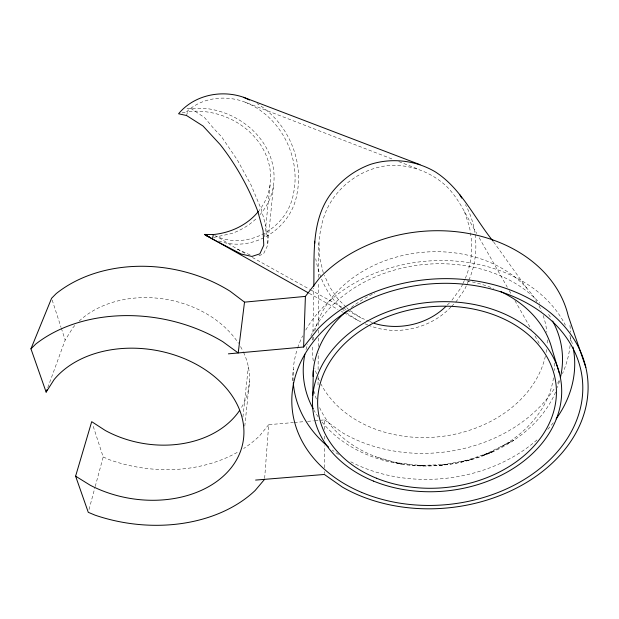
<?xml version="1.0" encoding="UTF-8"?>
<svg xmlns="http://www.w3.org/2000/svg" width="619" height="619" viewBox="0 0 619 619"><rect width="100%" height="100%" fill="white"/><g stroke="black" fill="none" stroke-linecap="round" stroke-linejoin="round"><path stroke-width="0.46" stroke-dasharray="3.1 2.32" d="M318.034 385.01L318.081 376.352M318.12 369.62L318.212 353.271M318.251 346.539L318.305 337.889M318.328 333.076L318.344 330.19M318.375 325.385L318.623 282.109M318.653 277.304C318.004 249.96 316.998 220.109 334.206 196.981C346.841 179.858 366.193 168.175 387.386 165.668C408.679 163.787 430.043 171.339 445.812 185.677C459.755 199.055 466.757 217.393 476.808 233.533M324.364 473.504L324.379 471.593M324.402 467.763L324.534 445.742M324.573 439.033L324.588 436.163M324.627 429.462L324.689 419.891L314.243 420.781M312.765 340.009L312.827 337.138M312.912 332.341L313.771 288.237M292.717 380.662L293.267 369.28M264.646 478.386L268.685 424.68L293.367 422.568M258.966 255.662L263.454 254.03L267.617 245.372L273.583 184.818M244.776 426.143L249.472 381.265M264.669 236.651L270.147 184.369M242.919 416.997L248.351 366.812M89.02 509.538L94.986 487.401M95.233 486.48L103.187 456.969L92.595 424.386M186.536 115.513L187.658 111.613A70.349 61.227 15 0 1 258.904 142.401A70.349 61.227 15 0 1 258.982 210.739M47.771 387.633L65.181 340.048L72.787 327.892A95.636 72.949 10.3 0 1 75.178 325.107M462.672 284.121L461.109 287.611L451.181 301.244M463.066 283.247C470.757 268.027 473.489 250.223 470.479 233.425M468.498 280.949L464.598 289.599L455.514 302.567M468.885 280.082C479.284 256.281 477.976 227.405 465.457 204.649M268.685 424.68L259.818 435.567A131.661 100.541 10.4 0 1 243.662 448.504M447.212 305.105L450.524 301.886M450.918 307.024C430.46 328.759 396.4 336.512 368.684 325.3M451.576 306.39L454.857 303.202M186.528 111.884C201.33 97.779 224.032 94.993 242.981 101.354L393.413 159.524M214.723 235.599C247.19 251.237 287.912 228.202 293.553 193.105C301.291 155.679 279.184 114.368 242.981 101.354M218.778 240.969C252.544 253.156 290.969 229.162 296.927 194.219C304.068 159.524 287.239 121.873 257.04 103.535M502.249 446.167L513.785 440.271L482.712 455.514L493.676 451.421L461.612 461.96L471.647 459.546L439.652 465.333L448.419 464.436L417.516 465.565L424.727 465.983L395.912 462.641L401.313 464.157L375.516 456.636M182.11 112.929L187.658 111.613M213.911 237.394L231.467 233.572A73.878 64.299 15 0 0 257.403 217.462M294.311 422.483L303.805 421.671M307.604 421.346L313.299 420.858M186.961 108.294L206.839 108.573A73.878 64.299 15 0 1 267.462 149.984A73.878 64.299 15 0 1 259.934 214.731M398.822 161.613L418.637 169.281M343.878 312.765L361.682 322.367M365.187 323.838L367.81 324.936M347.391 310.289L360.846 317.764L368.831 321.122M369.721 321.493L372.383 322.607M250.068 254.943L237.232 249.047L217.238 236.667M103.187 456.969L109.555 459.77A131.661 100.541 10.4 0 0 238.949 451.406M237.232 249.047L245.642 253.72M252.374 257.458L309.546 289.251M310.39 289.715L342.346 307.481M343.181 307.953L346.547 309.817M309.291 293.383L337.966 309.454M341.34 311.342L343.034 312.293M346.253 312.727L359.059 321.269M190.737 108.348L204.579 117.602L213.694 128.497L221.44 136.613L237.394 160.027L251.136 185.182L261.319 209.408L266.951 230.245L267.617 245.372M350.199 310.645L360.846 317.764M324.689 419.891L341.657 432.255A140.877 110.909 -6.4 0 0 554.864 387.834M341.657 308.208C327.49 295.464 319.04 277.366 315.752 258.781M342.315 308.858L344.28 310.792M346.036 307.016L338.098 299.178L329.509 286.729L324.426 275.316M346.694 307.666L348.683 309.632M493.575 241.851L526.738 288.114M266 232.945L267.841 236.11M479.191 237.735L507.332 287.255M509.236 290.605L511.147 293.963M514.962 300.679L531.179 329.215M534.994 335.931L539.76 344.319M464.405 211.713L469.573 226.918L470.347 232.496M52.182 300.068L61.041 327.327M61.335 328.24L65.181 340.048M323.25 272.677L319.628 257.496L318.855 241.72M570.571 337.873A140.877 110.909 -6.4 0 1 570.409 341.68M570.084 345.503A140.877 110.909 -6.4 0 1 562.462 373.675M559.174 380.445A140.877 110.909 -6.4 0 1 556.86 384.577M569.944 325.432A140.877 110.909 -6.4 0 1 570.501 332.148M243.553 352.381A95.636 72.949 10.3 0 1 241.093 408.138M79.131 321.099A95.636 72.949 10.3 0 1 238.524 343.336M240.528 346.594A95.636 72.949 10.3 0 1 243.166 351.553M547.242 339.97A117.695 92.579 -6.4 0 1 547.064 344.783M546.569 349.596A117.695 92.579 -6.4 0 1 546.12 352.474M545.354 356.281A117.695 92.579 -6.4 0 1 441.974 436.41A117.695 92.579 -6.4 0 1 321.083 384.26M319.381 380.832A117.695 92.579 -6.4 0 1 318.228 378.232M316.526 373.822A117.695 92.579 -6.4 0 1 314.854 368.375M313.291 360.978A117.695 92.579 -6.4 0 1 312.564 344.798M313.013 340.156A117.695 92.579 -6.4 0 1 313.578 336.488M314.769 330.995A117.695 92.579 -6.4 0 1 416.688 252.962A117.695 92.579 -6.4 0 1 536.789 301.793M539.025 305.879A117.695 92.579 -6.4 0 1 541.439 311.063M543.134 315.481A117.695 92.579 -6.4 0 1 546.871 332.256M559.483 381.111A129.944 100.742 -6.2 0 1 557.409 387.556M555.622 392.059A129.944 100.742 -6.2 0 1 446.57 464.683A129.944 100.742 -6.2 0 1 321.617 421.485M318.174 416.866A129.944 100.742 -6.2 0 1 314.104 410.451M305.987 349.58A129.944 100.742 -6.2 0 1 307.62 344.179M310.784 336.132A129.944 100.742 -6.2 0 1 416.208 265.435A129.944 100.742 -6.2 0 1 539.807 303.171M548.612 314.398A129.944 100.742 -6.2 0 1 551.189 318.491M554.191 363.09A120.922 93.299 -6.1 0 1 554.214 370.456M553.487 377.838A120.922 93.299 -6.1 0 1 445.695 464.722A120.922 93.299 -6.1 0 1 318.978 406.188M316.324 399.015A120.922 93.299 -6.1 0 1 314.421 391.61M351.306 307.403A120.922 93.299 -6.1 0 1 374.843 293.081M466.997 280.894A120.922 93.299 -6.1 0 1 493.56 288.446M553.247 422.785A141.186 109.014 -6.1 0 1 547.769 429.323M536.967 439.954A141.186 109.014 -6.1 0 1 349.131 460.915M338.492 454.501A141.186 109.014 -6.1 0 1 332.256 450.036M293.135 380.964A141.186 109.014 -6.1 0 1 297.422 348.667M297.731 347.739A141.186 109.014 -6.1 0 1 302.652 335.869M305.763 330.035A141.186 109.014 -6.1 0 1 438.298 260.56A141.186 109.014 -6.1 0 1 565.387 325.184M569.813 335.529A141.186 109.014 -6.1 0 1 572.42 344.342"/><path stroke-width="0.93" d="M313.81 286.318C314.437 255.152 311.048 220.635 330.763 193.987C340.899 180.454 354.672 170.055 370.603 164.329C392.067 157.52 415.829 160.391 435.211 171.796C461.147 188.4 474.162 217.803 493.01 241.07M312.796 395.255L313.33 370.58M228.388 353.844L303.612 347.004L305.407 296.393L319.311 278.31A140.877 110.909 -6.4 0 1 463.484 232.643A140.877 110.909 -6.4 0 1 568.242 315.938L585.829 367.4M30.95 348.822L51.594 298.257L56.205 293.599A131.661 100.541 10.4 0 1 230.183 291.278L244.513 302.149L238.207 352.946L222.763 341.657A141.008 103.605 9.7 0 0 35.84 343.994L30.95 348.822L46.131 392.121L54.124 379.555A102.406 75.147 9.7 0 1 193.461 362.858A102.406 75.147 9.7 0 1 229.881 469.38A102.406 75.147 9.7 0 1 90.258 485.25L75.603 476.173L91.713 421.671L105.346 430.522A95.636 72.949 10.3 0 0 239.638 410.397M419.976 164.639L243.685 97.322C221.184 89.438 194.026 95.086 178.574 113.772L186.536 115.513L203.032 126.021L220.202 144.606C236.009 164.669 248.459 187.162 257.69 210.963L263.098 230.624L263.779 245.201L259.848 253.844L251.902 256.444L241.356 254.092L212.464 239.058L213.315 234.547A70.349 61.227 15 0 0 258.394 211.466M46.131 392.121L47.114 389.428M303.612 347.004L318.545 328.217A151.075 114.647 -5.9 0 1 530.831 299.503A151.075 114.647 -5.9 0 1 555.057 460.389A151.075 114.647 -5.9 0 1 342.477 487.153L324.356 474.464L255.593 480.081M264.568 479.346L255.144 490.503A141.008 103.605 9.7 0 1 95.086 515.17L88.269 512.308L75.603 476.173M445.889 306.397C427.412 324.611 398.853 330.809 374.155 323.358M244.513 302.149L305.407 296.393M308.448 292.911L204.44 234.423L213.315 234.547M206.382 235.707L209.454 237.015M243.685 97.322L249.527 100.038M204.44 234.423L212.464 239.058M459.84 194.807L461.712 198.088M559.506 373.698L552.086 349.302A120.922 93.299 -6.1 0 0 500.477 291.464M314.676 241.263L314.777 243.112M552.612 321.006A129.944 100.742 -6.2 0 1 560.435 377.381M313.183 408.819A129.944 100.742 -6.2 0 1 304.896 354.215M313.013 376.383A120.922 93.299 -6.1 0 1 346.88 310.962M573.032 347.12A141.186 109.014 -6.1 0 1 556.125 418.947M328.55 447.08A141.186 109.014 -6.1 0 1 293.274 382.898M361.689 492.415A145.829 110.646 -5.9 0 0 582.765 390.566A145.829 110.646 -5.9 0 0 367.454 300.145A145.829 110.646 -5.9 0 0 361.689 492.415M373.543 481.11A124.891 94.684 -5.9 0 0 561.688 392.376A124.891 94.684 -5.9 0 0 376.019 316.657A124.891 94.684 -5.9 0 0 373.543 481.11M376.445 478.208A119.66 90.699 -5.9 0 0 556.427 392.833A119.66 90.699 -5.9 0 0 378.224 320.688A119.66 90.699 -5.9 0 0 376.445 478.208"/></g></svg>
